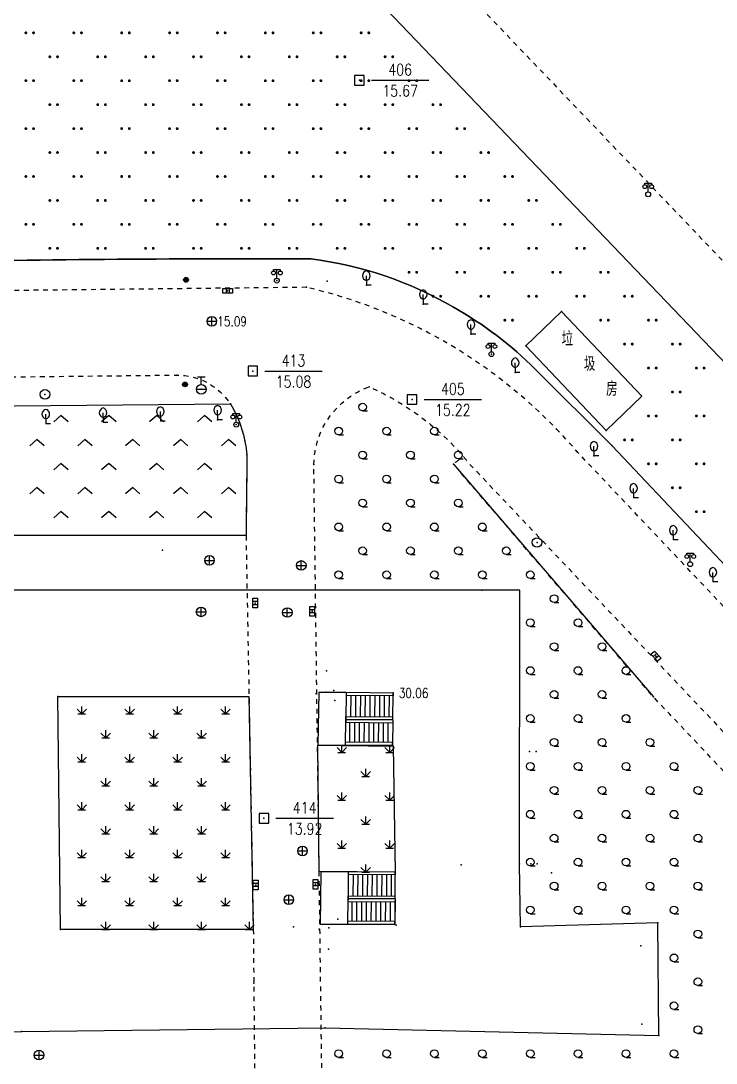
# Model space of a CAD drawing. Extents: x 940 to 2162, y 608 to 1562.
# Drawn here: x 1674.8 to 1747.4, y 1344.4 to 1453.2 of the extents above; entities that cross this region are included whole.
import ezdxf
from ezdxf.enums import TextEntityAlignment as Align

# ---------------------------------------------------------------- set-up
doc = ezdxf.new("R2010")
doc.units = 0
doc.header["$LTSCALE"] = 0.5
doc.header["$PDSIZE"] = 0.2
doc.linetypes.add('X6', pattern=[2, 1, -1])
doc.layers.get('0').update_dxf_attribs({"linetype": 'CONTINUOUS'})
doc.layers.add('ASSIST', color=7, linetype='CONTINUOUS', plot=False)
for name, color, linetype in [('COMPONENT', 4, 'CONTINUOUS'), ('DLDW', 11, 'CONTINUOUS'), ('DLSS', 4, 'CONTINUOUS'), ('DMTZ', 3, 'CONTINUOUS'), ('GCD', 1, 'CONTINUOUS'), ('GXYZ', 2, 'CONTINUOUS'), ('JMD', 6, 'CONTINUOUS'), ('KZD', 1, 'CONTINUOUS'), ('ZBTZ', 3, 'CONTINUOUS'), ('ZDH', 1, 'CONTINUOUS')]:
    doc.layers.add(name, color=color, linetype=linetype)
doc.styles.add('HZ', font='rs.shx', dxfattribs={"width": 0.8, "bigfont": 'hztxt.shx'})
doc.linetypes.add('10422', pattern='A,1,[150,AAA.SHX,S=1,R=0,X=0,Y=1],2,[177,AAA.SHX,S=1,R=0,X=0,Y=0.8],1', length=4)
doc.linetypes.add('1161', pattern='A,0,[149,AAA.SHX,S=0.15,R=0,X=0,Y=0],-1.6', length=1.6)

# ---------------------------------------------------------------- blocks, each defined once
blk = doc.blocks.new('gc043')
for p, q in [((-1, 0), (1, 0)), ((0, -1), (0, 1))]:
    blk.add_line(p, q)
blk.add_circle((0, 0), 1)
blk = doc.blocks.new('*U61')
at = {"linetype": 'Continuous'}
for points in [[(-0.5, 0.06), (-0.49, -0.11), (-0.49, 0.11)], [(-0.5, 0), (-0.5, -0.06), (-0.5, 0.06)], [(-0.49, -0.11), (-0.5, 0.06), (-0.5, -0.06)], [(-0.49, 0.11), (-0.47, -0.17), (-0.47, 0.17)], [(-0.47, -0.17), (-0.49, 0.11), (-0.49, -0.11)], [(-0.47, 0.17), (-0.45, -0.22), (-0.45, 0.22)], [(-0.45, -0.22), (-0.47, 0.17), (-0.47, -0.17)], [(-0.45, 0.22), (-0.42, -0.27), (-0.42, 0.27)], [(-0.42, -0.27), (-0.45, 0.22), (-0.45, -0.22)], [(-0.42, 0.27), (-0.39, -0.31), (-0.39, 0.31)], [(-0.39, -0.31), (-0.42, 0.27), (-0.42, -0.27)], [(-0.39, 0.31), (-0.35, -0.35), (-0.35, 0.35)], [(-0.35, -0.35), (-0.39, 0.31), (-0.39, -0.31)], [(-0.35, 0.35), (-0.31, -0.39), (-0.31, 0.39)], [(-0.31, -0.39), (-0.35, 0.35), (-0.35, -0.35)], [(-0.31, 0.39), (-0.27, -0.42), (-0.27, 0.42)], [(-0.27, -0.42), (-0.31, 0.39), (-0.31, -0.39)], [(-0.27, 0.42), (-0.22, -0.45), (-0.22, 0.45)], [(-0.22, -0.45), (-0.27, 0.42), (-0.27, -0.42)], [(-0.22, 0.45), (-0.17, -0.47), (-0.17, 0.47)], [(-0.17, -0.47), (-0.22, 0.45), (-0.22, -0.45)], [(-0.17, 0.47), (-0.11, -0.49), (-0.11, 0.49)], [(-0.11, -0.49), (-0.17, 0.47), (-0.17, -0.47)], [(-0.11, 0.49), (-0.06, -0.5), (-0.06, 0.5)], [(-0.06, -0.5), (-0.11, 0.49), (-0.11, -0.49)], [(0, -0.5), (-0.06, 0.5), (-0.06, -0.5)], [(-0.06, 0.5), (0, -0.5), (0, 0.5)], [(0.06, -0.5), (0, 0.5), (0, -0.5)], [(0, 0.5), (0.06, -0.5), (0.06, 0.5)], [(0.11, -0.49), (0.06, 0.5), (0.06, -0.5)], [(0.06, 0.5), (0.11, -0.49), (0.11, 0.49)], [(0.17, -0.47), (0.11, 0.49), (0.11, -0.49)], [(0.11, 0.49), (0.17, -0.47), (0.17, 0.47)], [(0.22, -0.45), (0.17, 0.47), (0.17, -0.47)], [(0.17, 0.47), (0.22, -0.45), (0.22, 0.45)], [(0.27, -0.42), (0.22, 0.45), (0.22, -0.45)], [(0.22, 0.45), (0.27, -0.42), (0.27, 0.42)], [(0.31, -0.39), (0.27, 0.42), (0.27, -0.42)], [(0.27, 0.42), (0.31, -0.39), (0.31, 0.39)], [(0.35, -0.35), (0.31, 0.39), (0.31, -0.39)], [(0.31, 0.39), (0.35, -0.35), (0.35, 0.35)], [(0.39, -0.31), (0.35, 0.35), (0.35, -0.35)], [(0.35, 0.35), (0.39, -0.31), (0.39, 0.31)], [(0.42, -0.27), (0.39, 0.31), (0.39, -0.31)], [(0.39, 0.31), (0.42, -0.27), (0.42, 0.27)], [(0.45, -0.22), (0.42, 0.27), (0.42, -0.27)], [(0.42, 0.27), (0.45, -0.22), (0.45, 0.22)], [(0.47, -0.17), (0.45, 0.22), (0.45, -0.22)], [(0.45, 0.22), (0.47, -0.17), (0.47, 0.17)], [(0.49, -0.11), (0.47, 0.17), (0.47, -0.17)], [(0.47, 0.17), (0.49, -0.11), (0.49, 0.11)], [(0.5, -0.06), (0.49, 0.11), (0.49, -0.11)], [(0.49, 0.11), (0.5, -0.06), (0.5, 0.06)], [(0.5, 0), (0.5, 0.06), (0.5, -0.06)]]:
    blk.add_solid(points, dxfattribs=at)
blk = doc.blocks.new('gcbj0106')
blk.add_circle((0, 0), 0.5)
at = {"linetype": 'Continuous'}
blk.add_blockref('*U61', (0, 0), dxfattribs=at)
blk = doc.blocks.new('gc097')
for p, q in [((-0.7, 2), (-0.7, 2.3)), ((-0.7, 2.3), (0.7, 2.3)), ((0, 0.5), (0, 2.3)), ((0.7, 2.3), (0.7, 2))]:
    blk.add_line(p, q)
for centre, radius in [((-0.7, 1.6), 0.4), ((0, 0), 0.5), ((0.73, 1.6), 0.4)]:
    blk.add_circle(centre, radius)
blk = doc.blocks.new('gc188')
blk.add_circle((0, 0), 1)
blk = doc.blocks.new('gc133')
for p, q in [((-0.8, 2.6), (0.8, 2.6)), ((0, 1), (0, 2.6)), ((-1, 0), (1, 0))]:
    blk.add_line(p, q)
blk.add_circle((0, 0), 1)
blk = doc.blocks.new('gc041')
for p, q in [((-1, 0.5), (1, 0.5)), ((-1, -0.5), (-1, 0.5)), ((-0.33, 0.5), (-0.33, -0.5)), ((0.33, 0.5), (0.33, -0.5)), ((1, 0.5), (1, -0.5)), ((1, -0.5), (-1, -0.5))]:
    blk.add_line(p, q)
blk = doc.blocks.new('gc143')
for p, q in [((0, 1), (0, 2)), ((0, 1), (0, 0)), ((1, 0), (0, 0))]:
    blk.add_line(p, q)
for centre, start, end in [((0.225, 2), 102.68038, 257.31962), ((-0.225, 2), 282.68038, 77.31962)]:
    blk.add_arc(centre, 1.025, start, end)
blk = doc.blocks.new('gc211')
for p, q in [((0, 0), (-1.5, -1.32)), ((1.5, -1.32), (0, 0))]:
    blk.add_line(p, q)
blk = doc.blocks.new('gc163')
at = {"const_width": 0.3}
for points in [[(-0.95, 0, 1), (-0.65, 0, 1)], [(0.65, 0, 1), (0.95, 0, 1)]]:
    blk.add_lwpolyline(points, format="xyb", close=True, dxfattribs=at)
blk = doc.blocks.new('gc208')
blk.add_line((0, -0.8), (1, -0.8))
blk.add_circle((0, 0), 0.8)
blk = doc.blocks.new('gc124')
for p, q in [((-1, 1), (0, 0)), ((-0.8, 0), (0.8, 0)), ((0, 0), (0, 1.6)), ((0, 0), (1, 1))]:
    blk.add_line(p, q)
blk = doc.blocks.new('A$C18D03DA0')
at = {"layer": 'ASSIST', "linetype": 'Continuous', "flags": 128}
for points in [[(0, 0), (4.91, 0.04), (4.93, -2.76), (0.02, -2.8)], [(4.93, -2.76), (0.02, -2.8), (0.04, -5.47), (4.96, -5.43)]]:
    blk.add_lwpolyline(points, close=True, dxfattribs=at)
at = {"layer": 'JMD', "linetype": 'Continuous'}
for p, q in [((0, 0), (4.91, 0.04)), ((0, 0), (0, -0.3)), ((4.91, 0.04), (4.91, -0.26)), ((0, -0.3), (4.91, -0.26)), ((0.41, -0.3), (0.43, -2.49)), ((0.91, -0.29), (0.93, -2.49)), ((1.41, -0.29), (1.43, -2.49)), ((1.91, -0.28), (1.93, -2.48)), ((2.41, -0.28), (2.43, -2.48)), ((2.91, -0.28), (2.93, -2.47)), ((3.41, -0.27), (3.43, -2.47)), ((3.91, -0.27), (3.93, -2.47)), ((4.41, -0.26), (4.43, -2.46)), ((4.91, -0.26), (4.93, -2.46)), ((4.93, -2.46), (0.02, -2.5)), ((0.02, -2.8), (0.02, -2.5)), ((0.02, -2.8), (4.93, -2.76)), ((4.93, -2.76), (0.02, -2.8)), ((0.02, -2.8), (0.03, -3.1)), ((4.94, -3.06), (0.03, -3.1)), ((0.03, -3.1), (0.04, -5.17)), ((0.53, -3.09), (0.54, -5.17)), ((1.03, -3.09), (1.04, -5.16)), ((1.53, -3.09), (1.54, -5.16)), ((2.03, -3.08), (2.04, -5.16)), ((2.53, -3.08), (2.54, -5.15)), ((3.03, -3.07), (3.04, -5.15)), ((3.53, -3.07), (3.54, -5.14)), ((4.03, -3.07), (4.04, -5.14)), ((4.53, -3.06), (4.54, -5.14)), ((4.93, -2.76), (4.93, -2.46)), ((4.93, -2.76), (4.94, -3.06)), ((0.04, -5.17), (4.95, -5.13)), ((0.04, -5.47), (0.04, -5.17)), ((4.96, -5.43), (0.04, -5.47)), ((4.96, -5.43), (4.95, -5.13))]:
    blk.add_line(p, q, dxfattribs=at)
at = {"layer": 'JMD', "linetype": 'Continuous', "flags": 128}
blk.add_lwpolyline([(4.91, 0.04), (7.76, 0.04), (7.85, -5.43), (4.96, -5.43)], dxfattribs=at)
blk = doc.blocks.new('A$C1AB3282D')
at = {"linetype": 'Continuous', "xscale": -1}
blk.add_blockref('A$C18D03DA0', (0, 0), dxfattribs=at)
blk = doc.blocks.new('GC200')
at = {"linetype": 'Continuous', "const_width": 0.2, "flags": 128}
blk.add_lwpolyline([(-0.1, 0, 1), (0.1, 0, 1)], format="xyb", close=True, dxfattribs=at)
blk = doc.blocks.new('gc115')
blk.add_lwpolyline([(-1, -1), (1, -1), (1, 1), (-1, 1)], close=True)
blk.add_point((0, 0))

msp = doc.modelspace()

# ---------------------------------------------------------------- linework, layer by layer
at = {"linetype": 'Continuous', "elevation": 12.1}
msp.add_lwpolyline([(1728.53, 1416.78, 0.070297), (1719.98, 1423.27, 0.102266), (1705.08, 1428.33, 0.006185), (1662.01, 1427.95, -0.003224), (1579.41, 1426.74, -0.001176), (1491.29, 1426.22, -0.381435), (1483.39, 1431.9, 0.000865), (1483.41, 1455.75, 0.005382), (1483.23, 1487.87, -0.146405), (1485.5, 1497.7, -0.12135), (1493.35, 1503.18), (1605.13, 1547.73), (1609.24, 1548.26), (1614.19, 1547.94), (1616.96, 1547.46), (1619.92, 1546.37), (1624.52, 1544.43), (1628.12, 1542.22), (1631.45, 1539.54), (1633.11, 1537.77), (1862.99, 1297.73)], format="xyb", dxfattribs=at)
at = {"linetype": 'Continuous', "elevation": 12.1, "flags": 128}
msp.add_lwpolyline([(1728.53, 1416.78), (1736.49, 1408.85)], dxfattribs=at)
at = {"linetype": 'Continuous', "elevation": 12.1}
msp.add_lwpolyline([(1780.01, 1362.81), (1736.49, 1408.85)], dxfattribs=at)
at = {"layer": 'DLSS', "linetype": 'X6', "flags": 128}
for points, elevation in [([(1480.43, 1431.9), (1480.26, 1435.2), (1479.63, 1491.46, -0.064465), (1479.93, 1500.11, -0.154295), (1482.47, 1507.49, -0.179135), (1492.43, 1515.32, -0.003756), (1520.18, 1525.43, 0.000002), (1587.35, 1553.15, 0.011631), (1593.72, 1556.25, -0.359566), (1631.49, 1550.06), (1864.49, 1306.39)], 13.79), ([(1704.63, 1425.36), (1488.16, 1422.97, -0.389128), (1480.43, 1431.9)], 13.77), ([(1864.49, 1306.39), (1864.65, 1306.21, -0.31194), (1864.48, 1284.1, -0.373845), (1850.79, 1283.6), (1732.89, 1408.18, 0.160257), (1704.63, 1425.36)], 13.79), ([(1578.86, 1244.42), (1576.98, 1391.98), (1576.98, 1405.81, -0.207514), (1578.94, 1412.08, -0.238549), (1584.21, 1415), (1691.08, 1416.2, -0.252129), (1696.69, 1413.18, -0.114855), (1698.4, 1407.87), (1698.31, 1399.46), (1699.07, 1358.32)], 13.77), ([(1752.82, 1210.46), (1715.21, 1210.03, -0.152033), (1709.2, 1212.85, -0.099917), (1707.51, 1214.92), (1707.22, 1248.81), (1707.19, 1249.81), (1707.38, 1261.51), (1707.11, 1283.96), (1707.11, 1287.74), (1706.8, 1299.64), (1705.39, 1406.87, -0.310413), (1711.16, 1414.98, -0.120813), (1721.67, 1406.89), (1774.03, 1351.63), (1858.49, 1262.34, -0.164033), (1866.87, 1242.87, -0.116425), (1864.59, 1218.47, -0.269338), (1851.57, 1211.66), (1752.82, 1210.46)], 15.78), ([(1699.07, 1358.32), (1700.11, 1245.84), (1700.11, 1214.82, -0.107062), (1698.96, 1212.95, -0.215732), (1690.6, 1209.81), (1664.15, 1209.47)], 13.77)]:
    msp.add_lwpolyline(points, format="xyb", dxfattribs=dict(at, elevation=elevation))
msp.add_lwpolyline([(1863.7, 1246.13, 0.137766), (1857.33, 1260.57, 0.036452), (1855.89, 1262.34, 0.011246), (1822.37, 1297.59, -0.005081), (1772.07, 1349.61, -0.000115), (1754.53, 1368.12, -0.000147), (1740.84, 1382.59), (1720.96, 1405.73), (1719.98, 1406.89, -0.180775), (1720.01, 1406.95, -0.010179), (1721, 1407.69)], format="xyb", dxfattribs=at)
at = {"layer": 'DMTZ', "linetype": '10422', "flags": 128}
msp.add_lwpolyline([(1719.98, 1406.89), (1740.84, 1382.59)], dxfattribs=at)
at = {"layer": 'JMD', "linetype": 'Continuous', "flags": 128}
for points in [[(1735.9, 1410.42), (1727.53, 1419.24), (1731.26, 1422.83), (1739.64, 1414.01)], [(1570.54, 1346.36), (1577.75, 1346.53), (1583.72, 1346.61), (1652.43, 1347.36), (1674.86, 1347.67), (1706.57, 1348.04), (1741.42, 1347.25), (1741.3, 1358.99), (1726.97, 1358.59), (1726.86, 1365.15), (1726.88, 1393.73), (1722.97, 1393.73), (1570.02, 1393.73)]]:
    msp.add_lwpolyline(points, close=True, dxfattribs=at)
at = {"layer": 'KZD', "linetype": 'Continuous'}
for p, q in [((1711.4, 1446.98), (1717.4, 1446.98)), ((1700.27, 1416.61), (1706.27, 1416.61)), ((1700.27, 1416.61), (1706.27, 1416.61)), ((1716.9, 1413.65), (1722.9, 1413.65)), ((1701.43, 1369.92), (1707.43, 1369.92))]:
    msp.add_line(p, q, dxfattribs=at)
at = {"layer": 'ZBTZ', "linetype": 'Continuous', "flags": 128}
msp.add_lwpolyline([(1862.99, 1297.73), (1633.11, 1537.77), (1631.45, 1539.54), (1628.12, 1542.22), (1624.52, 1544.43), (1619.92, 1546.37), (1616.96, 1547.46), (1614.19, 1547.94), (1609.24, 1548.26), (1605.13, 1547.73), (1493.35, 1503.18, 0.12135), (1485.5, 1497.7, 0.146405), (1483.23, 1487.87, -0.005382), (1483.41, 1455.75, -0.000865), (1483.39, 1431.9, 0.381435), (1491.29, 1426.22, 0.001176), (1579.41, 1426.74, 0.003224), (1662.01, 1427.95, -0.006185), (1705.08, 1428.33, -0.102266), (1719.98, 1423.27, -0.070297), (1728.53, 1416.78), (1736.49, 1408.85), (1780.01, 1362.81)], format="xyb", dxfattribs=at)
at = {"layer": 'ZBTZ', "linetype": 'Continuous', "elevation": 13.77, "flags": 128}
msp.add_lwpolyline([(1698.31, 1399.46), (1636.71, 1399.46), (1636.71, 1402.03), (1636.49, 1412.63), (1696.69, 1413.18, -0.114855), (1698.4, 1407.87, -0.002003), (1698.31, 1399.46)], format="xyb", close=True, dxfattribs=at)
at = {"layer": 'ZBTZ', "linetype": '1161', "elevation": 19.52, "flags": 128}
msp.add_lwpolyline([(1678.67, 1382.65), (1698.62, 1382.65), (1699.07, 1358.32), (1678.94, 1358.31)], close=True, dxfattribs=at)
at = {"layer": 'ZBTZ', "linetype": '1161', "flags": 128}
msp.add_lwpolyline([(1713.69, 1377.45), (1713.89, 1364.3), (1705.94, 1364.36), (1705.81, 1377.57)], close=True, dxfattribs=at)
at = {"layer": 'ZDH', "linetype": 'Continuous'}
for p in [(1710.15, 1446.98, 15.67), (1705.08, 1428.33, 15.33), (1705.08, 1428.33, 15.33), (1705.08, 1428.33, 15.33), (1692.05, 1426.14, 15.28), (1692.05, 1426.14, 15.28), (1692.05, 1426.14, 15.28), (1701.53, 1426.06, 15.28), (1701.53, 1426.06, 15.28), (1701.53, 1426.06, 15.28), (1706.78, 1425.99, 15.32), (1706.78, 1425.99, 15.32), (1706.78, 1425.99, 15.32), (1696.39, 1424.99, 15.14), (1696.39, 1424.99, 15.14), (1696.39, 1424.99, 15.14), (1704.63, 1425.36, 15.15), (1704.63, 1425.36, 15.15), (1704.63, 1425.36, 15.15), (1710.88, 1425.57, 15.35), (1710.88, 1425.57, 15.35), (1710.88, 1425.57, 15.35), (1716.81, 1423.61, 15.37), (1716.81, 1423.61, 15.37), (1716.81, 1423.61, 15.37), (1731.26, 1422.83, 16.08), (1731.26, 1422.83, 16.08), (1731.26, 1422.83, 16.08), (1694.74, 1421.81, 15.09), (1694.74, 1421.81, 15.09), (1694.74, 1421.81, 15.09), (1721.79, 1420.47, 15.38), (1721.79, 1420.47, 15.38), (1721.79, 1420.47, 15.38), (1727.53, 1419.24, 15.48), (1727.53, 1419.24, 15.48), (1727.53, 1419.24, 15.48), (1723.93, 1418.38, 15.4), (1723.93, 1418.38, 15.4), (1723.93, 1418.38, 15.4), (1691.08, 1416.2, 15.04), (1691.08, 1416.2, 15.04), (1691.08, 1416.2, 15.04), (1699.02, 1416.61, 15.08), (1726.41, 1416.48, 15.41), (1726.41, 1416.48, 15.41), (1726.41, 1416.48, 15.41), (1691.94, 1415.22, 15.21), (1691.94, 1415.22, 15.21), (1691.94, 1415.22, 15.21), (1711.16, 1414.98, 15.05), (1711.16, 1414.98, 15.05), (1711.16, 1414.98, 15.05), (1677.32, 1414.18, 15.13), (1677.32, 1414.18, 15.13), (1677.32, 1414.18, 15.13), (1693.64, 1414.71, 15.12), (1693.64, 1414.71, 15.12), (1693.64, 1414.71, 15.12), (1696.69, 1413.18, 14.86), (1696.69, 1413.18, 14.86), (1696.69, 1413.18, 14.86), (1715.65, 1413.65, 15.22), (1695.35, 1411.53, 15.42), (1695.35, 1411.53, 15.42), (1695.35, 1411.53, 15.42), (1697.29, 1411.02, 15), (1697.29, 1411.02, 15), (1697.29, 1411.02, 15), (1735.9, 1410.42, 15.5), (1735.9, 1410.42, 15.5), (1735.9, 1410.42, 15.5), (1736.49, 1408.85, 15.48), (1736.49, 1408.85, 15.48), (1698.4, 1407.87, 14.68), (1698.4, 1407.87, 14.68), (1698.4, 1407.87, 14.68), (1732.89, 1408.18, 15.3), (1732.89, 1408.18, 15.3), (1734.63, 1407.76, 15.53), (1734.63, 1407.76, 15.53), (1705.39, 1406.87, 14.65), (1705.39, 1406.87, 14.65), (1705.39, 1406.87, 14.65), (1719.98, 1406.89, 15.57), (1719.98, 1406.89, 15.57), (1698.31, 1399.46, 13.95), (1698.31, 1399.46, 13.95), (1698.31, 1399.46, 13.95), (1728.69, 1398.72, 15.46), (1728.69, 1398.72, 15.46), (1689.58, 1397.93, 13.92), (1689.58, 1397.93, 13.92), (1694.5, 1396.85, 13.99), (1694.5, 1396.85, 13.99), (1704.08, 1396.32, 14.24), (1704.08, 1396.32, 14.24), (1704.08, 1396.32, 14.24), (1722.97, 1393.73, 19.38), (1722.97, 1393.73, 19.38), (1722.97, 1393.73, 19.38), (1699.27, 1392.39, 14.1), (1699.27, 1392.39, 14.1), (1699.27, 1392.39, 14.1), (1693.62, 1391.47, 14.25), (1693.62, 1391.47, 14.25), (1702.62, 1391.41, 14.13), (1702.62, 1391.41, 14.13), (1702.62, 1391.41, 14.13), (1705.22, 1391.53, 14.1), (1705.22, 1391.53, 14.1), (1705.22, 1391.53, 14.1), (1741.11, 1386.85, 15.38), (1741.11, 1386.85, 15.38), (1706.71, 1385.33, 19.4), (1706.71, 1385.33, 19.4), (1707.48, 1383.25, 19.38), (1707.48, 1383.25, 19.38), (1678.67, 1382.65, 19.52), (1678.67, 1382.65, 19.52), (1705.64, 1382.95, 14.02), (1705.64, 1382.95, 14.02), (1705.64, 1382.95, 14.02), (1706.69, 1383.09, 14.18), (1706.69, 1383.09, 14.18), (1707.57, 1382.21, 19.55), (1707.57, 1382.21, 19.55), (1713.66, 1383, 30.06), (1713.66, 1383, 30.06), (1740.84, 1382.59, 15.55), (1740.84, 1382.59, 15.55), (1713.69, 1377.45, 25.83), (1713.69, 1377.45, 25.83), (1727.89, 1376.88, 19.29), (1727.89, 1376.88, 19.29), (1728.59, 1376.91, 18.88), (1728.59, 1376.91, 18.88), (1700.18, 1369.92, 13.92), (1704.21, 1366.51, 13.87), (1704.21, 1366.51, 13.87), (1704.21, 1366.51, 13.87), (1720.78, 1365.06, 19.37), (1720.78, 1365.06, 19.37), (1726.86, 1365.15, 19.38), (1726.86, 1365.15, 19.38), (1728.03, 1365.16, 19.33), (1728.03, 1365.16, 19.33), (1728.7, 1365.17, 19.06), (1728.7, 1365.17, 19.06), (1713.89, 1364.3, 30.02), (1713.89, 1364.3, 30.02), (1730.19, 1364.22, 19.11), (1730.19, 1364.22, 19.11), (1699.32, 1362.95, 13.84), (1699.32, 1362.95, 13.84), (1699.32, 1362.95, 13.84), (1705.56, 1363.02, 13.84), (1705.56, 1363.02, 13.84), (1705.56, 1363.02, 13.84), (1702.78, 1361.42, 13.86), (1702.78, 1361.42, 13.86), (1702.78, 1361.42, 13.86), (1707.91, 1359.4, 19.54), (1707.91, 1359.4, 19.54), (1678.94, 1358.31, 19.53), (1678.94, 1358.31, 19.53), (1699.07, 1358.32, 13.84), (1699.07, 1358.32, 13.84), (1699.07, 1358.32, 13.84), (1703.26, 1358.59, 19.52), (1703.26, 1358.59, 19.52), (1705.95, 1358.33, 13.85), (1705.95, 1358.33, 13.85), (1705.95, 1358.33, 13.85), (1706.95, 1358.47, 14.07), (1706.95, 1358.47, 14.07), (1706.95, 1358.47, 14.07), (1713.97, 1358.76, 25.82), (1713.97, 1358.76, 25.82), (1726.97, 1358.59, 19.49), (1726.97, 1358.59, 19.49), (1741.3, 1358.99, 19.41), (1741.3, 1358.99, 19.41), (1706.93, 1356.25, 19.4), (1706.93, 1356.25, 19.4), (1739.53, 1356.61, 19.35), (1739.53, 1356.61, 19.35), (1699.14, 1352.7, 13.8), (1699.14, 1352.7, 13.8), (1739.63, 1348.41, 19.37), (1739.63, 1348.41, 19.37), (1674.86, 1347.67, 14.23), (1674.86, 1347.67, 14.23), (1706.57, 1348.04, 14.03), (1706.57, 1348.04, 14.03), (1741.42, 1347.25, 19.48), (1741.42, 1347.25, 19.48), (1676.7, 1345.2, 14.04), (1676.7, 1345.2, 14.04)]:
    msp.add_point(p, dxfattribs=at)

# ---------------------------------------------------------------- block references
at = {"linetype": 'Continuous'}
for p in [(1713.66, 1383, 30.06), (1713.89, 1364.3, 30.02)]:
    msp.add_blockref('A$C1AB3282D', p, dxfattribs=at)
at = {"layer": 'COMPONENT', "linetype": 'Continuous', "xscale": 0.5, "yscale": 0.5}
for p in [(1692.05, 1426.14, 15.28), (1691.94, 1415.22, 15.21)]:
    msp.add_blockref('gcbj0106', p, dxfattribs=at)
at = {"layer": 'DLDW', "linetype": 'Continuous', "xscale": 0.5, "yscale": 0.5}
for p in [(1740.29, 1435.07, 17.35), (1701.53, 1426.06, 15.28), (1723.93, 1418.38, 15.4), (1697.29, 1411.02, 15), (1744.68, 1396.45, 15.6)]:
    msp.add_blockref('gc097', p, dxfattribs=at)
at = {"layer": 'GCD', "linetype": 'Continuous'}
ref = msp.add_blockref('GC200', (1694.72, 1421.8, 15.09), dxfattribs=dict(at, xscale=0.5, yscale=0.5, zscale=0.5))
ref.add_attrib('height', '15.09', dxfattribs={"linetype": 'Continuous', "height": 1, "style": 'HZ', "width": 0.8}).set_placement((1695.32, 1421.8, 15.09), align=Align.MIDDLE_LEFT)
ref = msp.add_blockref('GC200', (1713.66, 1383, 30.06), dxfattribs=dict(at, xscale=0.5, yscale=0.5, zscale=0.5))
ref.add_attrib('height', '30.06', dxfattribs={"linetype": 'Continuous', "height": 1, "style": 'HZ', "width": 0.8}).set_placement((1714.26, 1383, 30.06), align=Align.MIDDLE_LEFT)
at = {"layer": 'GXYZ', "linetype": 'Continuous', "xscale": 0.5, "yscale": 0.5, "zscale": 0.5}
msp.add_blockref('gc041', (1696.39, 1424.99, 15.14), dxfattribs=at)
at = {"layer": 'GXYZ', "linetype": 'Continuous', "xscale": 0.5, "yscale": 0.5}
for name, p in [('gc043', (1694.74, 1421.81)), ('gc133', (1693.64, 1414.71, 15.12)), ('gc188', (1677.32, 1414.18)), ('gc188', (1728.69, 1398.72, 15.46)), ('gc043', (1694.5, 1396.85)), ('gc043', (1704.08, 1396.32)), ('gc043', (1693.62, 1391.47)), ('gc043', (1702.62, 1391.41)), ('gc043', (1704.21, 1366.51)), ('gc043', (1702.78, 1361.42)), ('gc043', (1676.7, 1345.2))]:
    msp.add_blockref(name, p, dxfattribs=at)
at = {"layer": 'GXYZ', "linetype": 'Continuous', "xscale": 0.5, "yscale": 0.5, "zscale": 0.5}
for p, rotation in [((1699.27, 1392.39, 14.1), 270), ((1705.22, 1391.53, 14.1), 270), ((1741.11, 1386.85, 15.38), 313.0639949805532), ((1699.32, 1362.95, 13.84), 270), ((1705.56, 1363.02, 13.84), 270)]:
    msp.add_blockref('gc041', p, dxfattribs=dict(at, rotation=rotation))
at = {"layer": 'KZD', "linetype": 'Continuous', "xscale": 0.5, "yscale": 0.5}
for p in [(1710.15, 1446.98, 15.67), (1699.02, 1416.61, 15.08), (1699.02, 1416.61, 15.08), (1715.65, 1413.65, 15.22), (1700.18, 1369.92, 13.92)]:
    msp.add_blockref('gc115', p, dxfattribs=at)
at = {"layer": 'ZBTZ', "linetype": 'Continuous', "xscale": 0.5, "yscale": 0.5}
for name, p in [('gc163', (1675.73, 1451.93)), ('gc163', (1680.73, 1451.93)), ('gc163', (1685.73, 1451.93)), ('gc163', (1690.73, 1451.93)), ('gc163', (1695.73, 1451.93)), ('gc163', (1700.73, 1451.93)), ('gc163', (1705.73, 1451.93)), ('gc163', (1710.73, 1451.93)), ('gc163', (1678.23, 1449.43)), ('gc163', (1683.23, 1449.43)), ('gc163', (1688.23, 1449.43)), ('gc163', (1693.23, 1449.43)), ('gc163', (1698.23, 1449.43)), ('gc163', (1703.23, 1449.43)), ('gc163', (1708.23, 1449.43)), ('gc163', (1713.23, 1449.43)), ('gc163', (1675.73, 1446.93)), ('gc163', (1680.73, 1446.93)), ('gc163', (1685.73, 1446.93)), ('gc163', (1690.73, 1446.93)), ('gc163', (1695.73, 1446.93)), ('gc163', (1700.73, 1446.93)), ('gc163', (1705.73, 1446.93)), ('gc163', (1710.73, 1446.93)), ('gc163', (1715.73, 1446.93)), ('gc163', (1678.23, 1444.43)), ('gc163', (1683.23, 1444.43)), ('gc163', (1688.23, 1444.43)), ('gc163', (1693.23, 1444.43)), ('gc163', (1698.23, 1444.43)), ('gc163', (1703.23, 1444.43)), ('gc163', (1708.23, 1444.43)), ('gc163', (1713.23, 1444.43)), ('gc163', (1718.23, 1444.43)), ('gc163', (1675.73, 1441.93)), ('gc163', (1680.73, 1441.93)), ('gc163', (1685.73, 1441.93)), ('gc163', (1690.73, 1441.93)), ('gc163', (1695.73, 1441.93)), ('gc163', (1700.73, 1441.93)), ('gc163', (1705.73, 1441.93)), ('gc163', (1710.73, 1441.93)), ('gc163', (1715.73, 1441.93)), ('gc163', (1720.73, 1441.93)), ('gc163', (1678.23, 1439.43)), ('gc163', (1683.23, 1439.43)), ('gc163', (1688.23, 1439.43)), ('gc163', (1693.23, 1439.43)), ('gc163', (1698.23, 1439.43)), ('gc163', (1703.23, 1439.43)), ('gc163', (1708.23, 1439.43)), ('gc163', (1713.23, 1439.43)), ('gc163', (1718.23, 1439.43)), ('gc163', (1723.23, 1439.43)), ('gc163', (1675.73, 1436.93)), ('gc163', (1680.73, 1436.93)), ('gc163', (1685.73, 1436.93)), ('gc163', (1690.73, 1436.93)), ('gc163', (1695.73, 1436.93)), ('gc163', (1700.73, 1436.93)), ('gc163', (1705.73, 1436.93)), ('gc163', (1710.73, 1436.93)), ('gc163', (1715.73, 1436.93)), ('gc163', (1720.73, 1436.93)), ('gc163', (1725.73, 1436.93)), ('gc163', (1678.23, 1434.43)), ('gc163', (1683.23, 1434.43)), ('gc163', (1688.23, 1434.43)), ('gc163', (1693.23, 1434.43)), ('gc163', (1698.23, 1434.43)), ('gc163', (1703.23, 1434.43)), ('gc163', (1708.23, 1434.43)), ('gc163', (1713.23, 1434.43)), ('gc163', (1718.23, 1434.43)), ('gc163', (1723.23, 1434.43)), ('gc163', (1728.23, 1434.43)), ('gc163', (1675.73, 1431.93)), ('gc163', (1680.73, 1431.93)), ('gc163', (1685.73, 1431.93)), ('gc163', (1690.73, 1431.93)), ('gc163', (1695.73, 1431.93)), ('gc163', (1700.73, 1431.93)), ('gc163', (1705.73, 1431.93)), ('gc163', (1710.73, 1431.93)), ('gc163', (1715.73, 1431.93)), ('gc163', (1720.73, 1431.93)), ('gc163', (1725.73, 1431.93)), ('gc163', (1730.73, 1431.93)), ('gc163', (1678.23, 1429.43)), ('gc163', (1683.23, 1429.43)), ('gc163', (1688.23, 1429.43)), ('gc163', (1693.23, 1429.43)), ('gc163', (1698.23, 1429.43)), ('gc163', (1703.23, 1429.43)), ('gc163', (1708.23, 1429.43)), ('gc163', (1713.23, 1429.43)), ('gc163', (1718.23, 1429.43)), ('gc163', (1723.23, 1429.43)), ('gc163', (1728.23, 1429.43)), ('gc163', (1733.23, 1429.43)), ('gc143', (1710.88, 1425.57, 15.35)), ('gc163', (1715.73, 1426.93)), ('gc163', (1720.73, 1426.93)), ('gc163', (1725.73, 1426.93)), ('gc163', (1730.73, 1426.93)), ('gc163', (1735.73, 1426.93)), ('gc143', (1716.81, 1423.61, 15.37)), ('gc163', (1718.23, 1424.43)), ('gc163', (1723.23, 1424.43)), ('gc163', (1728.23, 1424.43)), ('gc163', (1733.23, 1424.43)), ('gc163', (1738.23, 1424.43)), ('gc143', (1721.79, 1420.47, 15.38)), ('gc163', (1725.73, 1421.93)), ('gc163', (1735.73, 1421.93)), ('gc163', (1740.73, 1421.93)), ('gc163', (1738.23, 1419.43)), ('gc163', (1743.23, 1419.43)), ('gc143', (1726.41, 1416.48, 15.41)), ('gc163', (1740.73, 1416.93)), ('gc163', (1745.73, 1416.93)), ('gc163', (1743.23, 1414.43)), ('gc143', (1677.41, 1411.12, 15.42)), ('gc143', (1683.39, 1411.26, 15.42)), ('gc143', (1689.37, 1411.39, 15.42)), ('gc143', (1695.35, 1411.53, 15.42)), ('gc208', (1710.48, 1412.85)), ('gc211', (1678.99, 1411.96)), ('gc211', (1683.99, 1411.96)), ('gc211', (1688.99, 1411.96)), ('gc211', (1693.99, 1411.96)), ('gc163', (1740.73, 1411.93)), ('gc163', (1745.73, 1411.93)), ('gc208', (1707.98, 1410.35)), ('gc208', (1712.98, 1410.35)), ('gc208', (1717.98, 1410.35)), ('gc211', (1676.49, 1409.46)), ('gc211', (1681.49, 1409.46)), ('gc211', (1686.49, 1409.46)), ('gc211', (1691.49, 1409.46)), ('gc211', (1696.49, 1409.46)), ('gc163', (1738.23, 1409.43)), ('gc163', (1743.23, 1409.43)), ('gc208', (1710.48, 1407.85)), ('gc208', (1715.48, 1407.85)), ('gc208', (1720.48, 1407.85)), ('gc143', (1734.63, 1407.76, 15.53)), ('gc211', (1678.99, 1406.96)), ('gc211', (1683.99, 1406.96)), ('gc211', (1688.99, 1406.96)), ('gc211', (1693.99, 1406.96)), ('gc163', (1740.73, 1406.93)), ('gc163', (1745.73, 1406.93)), ('gc208', (1707.98, 1405.35)), ('gc208', (1712.98, 1405.35)), ('gc208', (1717.98, 1405.35)), ('gc211', (1676.49, 1404.46)), ('gc211', (1681.49, 1404.46)), ('gc211', (1686.49, 1404.46)), ('gc211', (1691.49, 1404.46)), ('gc211', (1696.49, 1404.46)), ('gc143', (1738.77, 1403.37, 15.53)), ('gc163', (1743.23, 1404.43)), ('gc208', (1710.48, 1402.85)), ('gc208', (1715.48, 1402.85)), ('gc208', (1720.48, 1402.85)), ('gc211', (1678.99, 1401.96)), ('gc211', (1683.99, 1401.96)), ('gc211', (1688.99, 1401.96)), ('gc211', (1693.99, 1401.96)), ('gc163', (1745.73, 1401.93)), ('gc208', (1707.98, 1400.35)), ('gc208', (1712.98, 1400.35)), ('gc208', (1717.98, 1400.35)), ('gc208', (1722.98, 1400.35)), ('gc143', (1742.91, 1398.99, 15.53)), ('gc208', (1710.48, 1397.85)), ('gc208', (1715.48, 1397.85)), ('gc208', (1720.48, 1397.85)), ('gc208', (1725.48, 1397.85)), ('gc208', (1707.98, 1395.35)), ('gc208', (1712.98, 1395.35)), ('gc208', (1717.98, 1395.35)), ('gc208', (1722.98, 1395.35)), ('gc208', (1727.98, 1395.35)), ('gc143', (1747.05, 1394.6, 15.53)), ('gc208', (1730.48, 1392.85)), ('gc208', (1727.98, 1390.35)), ('gc208', (1732.98, 1390.35)), ('gc208', (1730.48, 1387.85)), ('gc208', (1735.48, 1387.85)), ('gc208', (1727.98, 1385.35)), ('gc208', (1732.98, 1385.35)), ('gc208', (1737.98, 1385.35)), ('gc208', (1730.48, 1382.85)), ('gc208', (1735.48, 1382.85)), ('gc124', (1681.17, 1380.81)), ('gc124', (1686.17, 1380.81)), ('gc124', (1691.17, 1380.81)), ('gc124', (1696.17, 1380.81)), ('gc208', (1727.98, 1380.35)), ('gc208', (1732.98, 1380.35)), ('gc208', (1737.98, 1380.35)), ('gc124', (1683.67, 1378.31)), ('gc124', (1688.67, 1378.31)), ('gc124', (1693.67, 1378.31)), ('gc208', (1730.48, 1377.85)), ('gc208', (1735.48, 1377.85)), ('gc208', (1740.48, 1377.85)), ('gc124', (1708.31, 1376.8)), ('gc124', (1713.31, 1376.8)), ('gc124', (1681.17, 1375.81)), ('gc124', (1686.17, 1375.81)), ('gc124', (1691.17, 1375.81)), ('gc124', (1696.17, 1375.81)), ('gc208', (1727.98, 1375.35)), ('gc208', (1732.98, 1375.35)), ('gc208', (1737.98, 1375.35)), ('gc208', (1742.98, 1375.35)), ('gc124', (1710.81, 1374.3)), ('gc124', (1683.67, 1373.31)), ('gc124', (1688.67, 1373.31)), ('gc124', (1693.67, 1373.31)), ('gc124', (1708.31, 1371.8)), ('gc124', (1713.31, 1371.8)), ('gc208', (1730.48, 1372.85)), ('gc208', (1735.48, 1372.85)), ('gc208', (1740.48, 1372.85)), ('gc208', (1745.48, 1372.85)), ('gc124', (1681.17, 1370.81)), ('gc124', (1686.17, 1370.81)), ('gc124', (1691.17, 1370.81)), ('gc124', (1696.17, 1370.81)), ('gc208', (1727.98, 1370.35)), ('gc208', (1732.98, 1370.35)), ('gc208', (1737.98, 1370.35)), ('gc208', (1742.98, 1370.35)), ('gc124', (1683.67, 1368.31)), ('gc124', (1688.67, 1368.31)), ('gc124', (1693.67, 1368.31)), ('gc124', (1710.81, 1369.3)), ('gc208', (1730.48, 1367.85)), ('gc208', (1735.48, 1367.85)), ('gc208', (1740.48, 1367.85)), ('gc208', (1745.48, 1367.85)), ('gc124', (1708.31, 1366.8)), ('gc124', (1713.31, 1366.8)), ('gc124', (1681.17, 1365.81)), ('gc124', (1686.17, 1365.81)), ('gc124', (1691.17, 1365.81)), ('gc124', (1696.17, 1365.81)), ('gc124', (1710.81, 1364.3)), ('gc208', (1727.98, 1365.35)), ('gc208', (1732.98, 1365.35)), ('gc208', (1737.98, 1365.35)), ('gc208', (1742.98, 1365.35)), ('gc124', (1683.67, 1363.31)), ('gc124', (1688.67, 1363.31)), ('gc124', (1693.67, 1363.31)), ('gc208', (1730.48, 1362.85)), ('gc208', (1735.48, 1362.85)), ('gc208', (1740.48, 1362.85)), ('gc208', (1745.48, 1362.85)), ('gc124', (1681.17, 1360.81)), ('gc124', (1686.17, 1360.81)), ('gc124', (1691.17, 1360.81)), ('gc124', (1696.17, 1360.81)), ('gc208', (1727.98, 1360.35)), ('gc208', (1732.98, 1360.35)), ('gc208', (1737.98, 1360.35)), ('gc208', (1742.98, 1360.35)), ('gc124', (1683.67, 1358.31)), ('gc124', (1688.67, 1358.31)), ('gc124', (1693.67, 1358.31)), ('gc124', (1698.67, 1358.31)), ('gc208', (1745.48, 1357.85)), ('gc208', (1742.98, 1355.35)), ('gc208', (1745.48, 1352.85)), ('gc208', (1742.98, 1350.35)), ('gc208', (1745.48, 1347.85)), ('gc208', (1707.98, 1345.35)), ('gc208', (1712.98, 1345.35)), ('gc208', (1717.98, 1345.35)), ('gc208', (1722.98, 1345.35)), ('gc208', (1727.98, 1345.35)), ('gc208', (1732.98, 1345.35)), ('gc208', (1737.98, 1345.35)), ('gc208', (1742.98, 1345.35))]:
    msp.add_blockref(name, p, dxfattribs=at)

# ---------------------------------------------------------------- texts
at = {"layer": 'JMD', "linetype": 'Continuous', "style": 'HZ', "width": 0.8}
for s, p in [('垃', (1731.26, 1419.24)), ('圾', (1733.58, 1416.63)), ('房', (1735.9, 1414.01))]:
    msp.add_text(s, height=1.5, dxfattribs=at).set_placement(p)
at = {"layer": 'KZD', "linetype": 'Continuous', "style": 'HZ', "width": 0.8}
for s, p in [('406', (1714.4, 1448.08)), ('15.67', (1714.4, 1445.88)), ('413', (1703.27, 1417.7)), ('413', (1703.27, 1417.7)), ('15.08', (1703.27, 1415.51)), ('15.08', (1703.27, 1415.51)), ('405', (1719.9, 1414.75)), ('15.22', (1719.9, 1412.55)), ('414', (1704.43, 1371.02)), ('13.92', (1704.43, 1368.82))]:
    msp.add_text(s, height=1.2, dxfattribs=at).set_placement(p, align=Align.MIDDLE)

doc.saveas('drawing.dxf')
